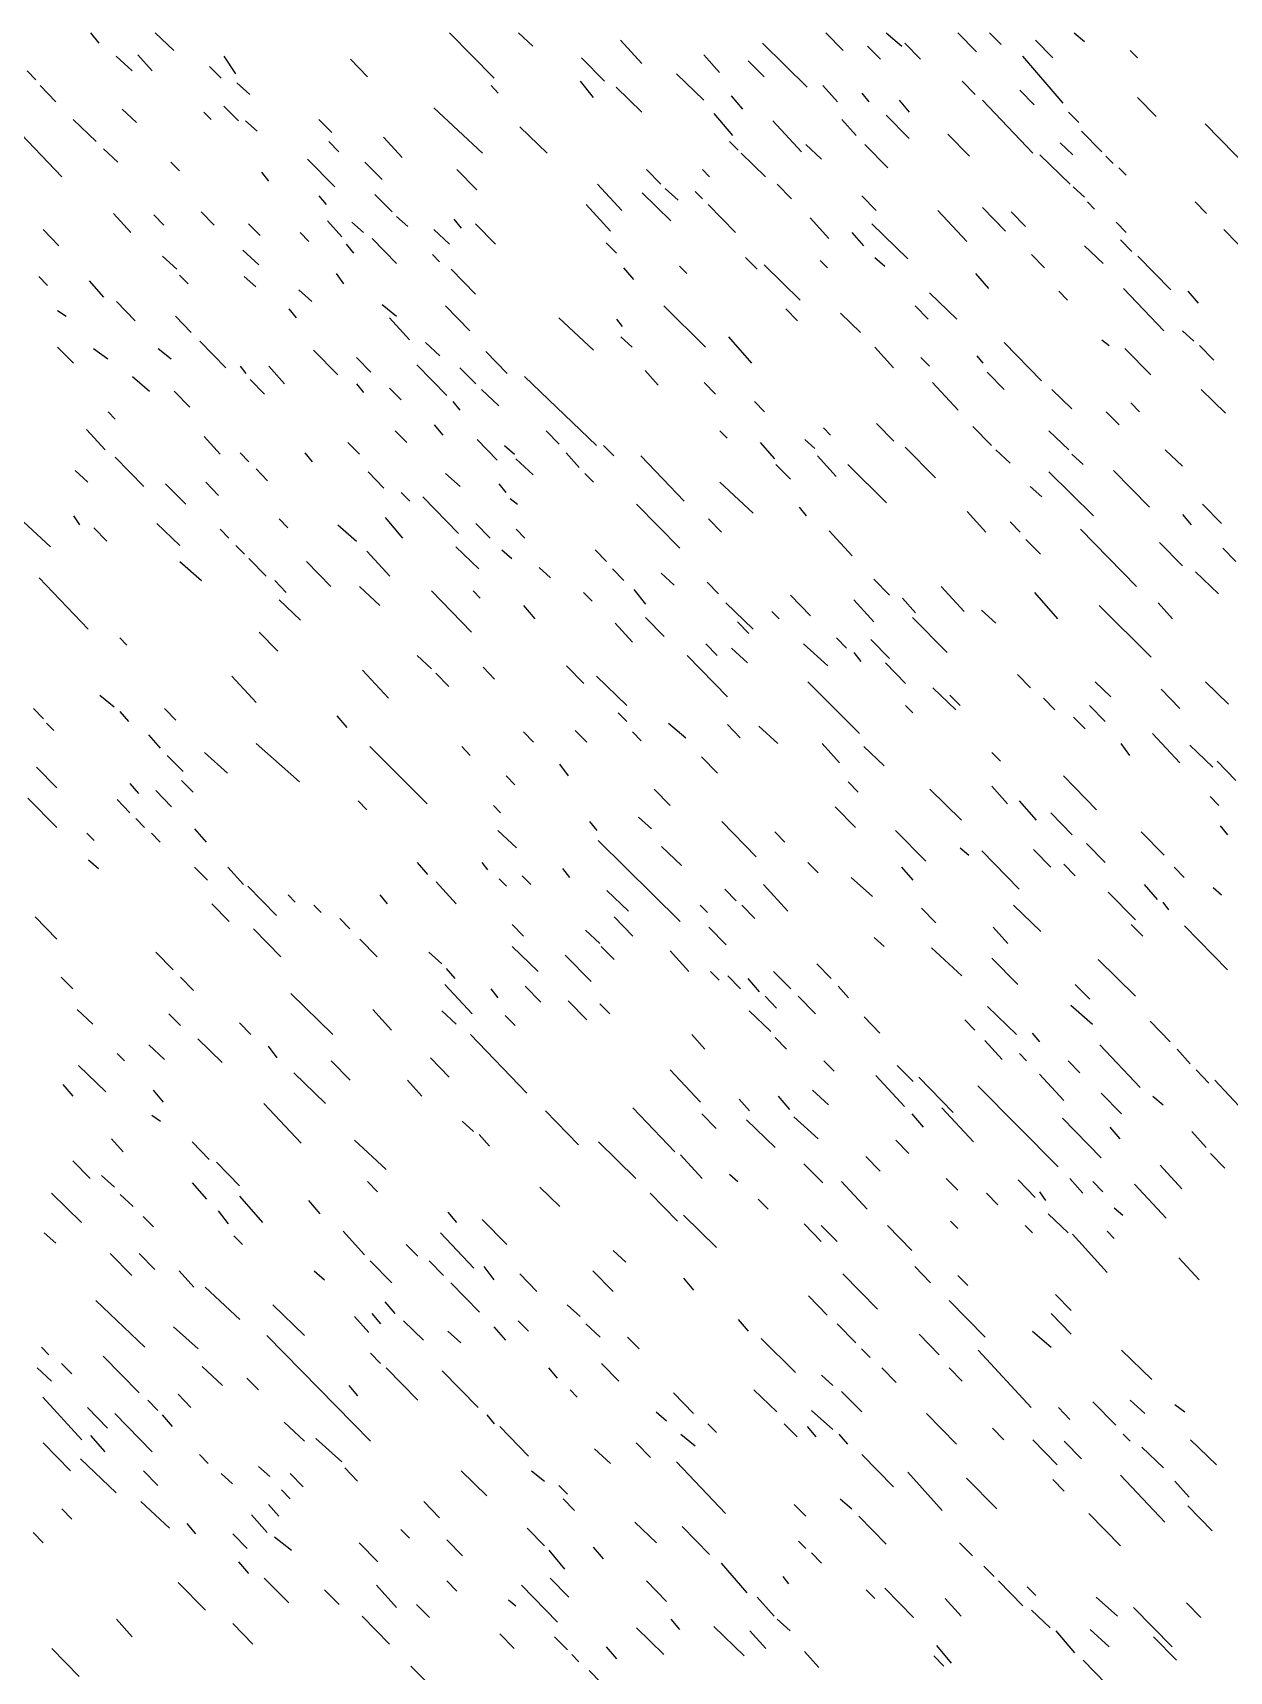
# Model space of a CAD drawing. Extents: x 0 to 599, y 0 to 600.
# Drawn here: x 255.6 to 408, y 391.4 to 600.2 of the extents above; entities that cross this region are included whole.
import ezdxf

# ---------------------------------------------------------------- set-up
doc = ezdxf.new("R2010")
doc.units = 0
doc.header["$MEASUREMENT"] = 0
doc.layers.add('SKARN_FSET2', color=206, linetype='CONTINUOUS')

msp = doc.modelspace()

# ---------------------------------------------------------------- linework, layer by layer
at = {"layer": 'SKARN_FSET2'}
for p, q in [((262.9, 600.19), (264, 598.88)), ((271.14, 600.19), (273.52, 597.94)), ((308.66, 600.19), (314.34, 594.38)), ((317.45, 600.19), (319.28, 598.5)), ((356.62, 600.19), (358.82, 597.94)), ((364.31, 600.19), (366.32, 598.5)), ((373.46, 600.19), (375.84, 597.75)), ((377.49, 600.19), (378.95, 598.69)), ((388.29, 600.19), (389.57, 599.06)), ((268.94, 597.38), (270.78, 595.32)), ((330.45, 599.25), (333.2, 596.26)), ((341.07, 597.38), (343.08, 595.13)), ((348.57, 598.88), (354.25, 593.26)), ((361.93, 598.5), (363.58, 596.82)), ((366.69, 598.88), (368.71, 596.82)), ((383.35, 599.25), (385.55, 597)), ((395.43, 597.94), (396.35, 597)), ((254.85, 595.32), (255.95, 594.2)), ((266.2, 597.19), (268.21, 595.32)), ((278.1, 595.88), (279.56, 594.38)), ((279.93, 597.19), (281.39, 594.95)), ((296.04, 596.82), (298.24, 594.57)), ((325.51, 597), (328.44, 594.01)), ((346.74, 596.63), (348.76, 594.57)), ((381.7, 597.19), (386.83, 591.2)), ((256.5, 593.45), (258.52, 591.39)), ((281.58, 593.82), (283.23, 592.32)), ((313.98, 593.45), (314.89, 592.51)), ((325.33, 594.01), (326.98, 591.95)), ((329.9, 593.26), (333.2, 590.08)), ((337.59, 594.95), (341.07, 591.58)), ((356.26, 593.45), (358.1, 591.39)), ((374.02, 594.01), (375.67, 592.32)), ((344.55, 592.14), (346.02, 590.45)), ((361.21, 592.51), (362.12, 591.39)), ((365.97, 591.58), (367.25, 590.08)), ((376.58, 591.58), (383, 584.84)), ((381.34, 592.89), (383.17, 591.01)), ((396.35, 591.95), (398.73, 589.52)), ((252.3, 589.14), (259.26, 581.84)), ((260.72, 589.14), (263.65, 586.33)), ((266.94, 590.45), (268.77, 588.77)), ((277.37, 590.08), (278.29, 589.14)), ((279.93, 590.83), (281.77, 588.95)), ((282.68, 588.95), (284.15, 587.64)), ((292.02, 589.14), (293.67, 587.46)), ((306.66, 590.64), (312.89, 584.84)), ((342.35, 589.89), (344.74, 587.08)), ((349.86, 588.95), (353.53, 585.02)), ((358.65, 589.14), (360.48, 587.08)), ((364.32, 589.7), (367.25, 586.71)), ((387.57, 590.08), (388.85, 588.77)), ((300.26, 586.9), (302.64, 584.27)), ((317.65, 588.21), (321.13, 584.84)), ((372.19, 587.27), (374.94, 584.46)), ((389.22, 587.64), (391.78, 585.02)), ((404.96, 588.58), (412.84, 580.53)), ((264.56, 585.4), (266.4, 583.71)), ((293.3, 586.33), (294.58, 585.02)), ((344.37, 586.33), (345.47, 585.21)), ((345.84, 584.84), (348.95, 581.84)), ((354.07, 585.96), (356.09, 584.09)), ((361.58, 585.96), (364.51, 582.96)), ((386.47, 586.15), (388.12, 584.65)), ((273.17, 583.71), (274.27, 582.59)), ((290.56, 584.09), (294.04, 580.53)), ((297.88, 583.71), (300.08, 581.47)), ((309.6, 582.78), (312.16, 580.16)), ((333.76, 582.78), (335.59, 580.9)), ((340.9, 582.78), (341.81, 581.84)), ((383.91, 584.65), (387.76, 580.9)), ((392.33, 584.46), (393.25, 583.53)), ((393.98, 582.96), (394.9, 582.03)), ((284.7, 582.4), (285.62, 581.28)), ((327.54, 580.9), (330.65, 577.54)), ((350.42, 580.9), (352.25, 579.03)), ((292.03, 579.41), (292.94, 578.28)), ((299.17, 579.59), (301.37, 577.35)), ((333.21, 579.78), (336.88, 576.22)), ((336.14, 580.34), (337.79, 578.85)), ((339.99, 579.97), (340.9, 579.03)), ((361.22, 579.41), (363.05, 577.54)), ((388.13, 580.53), (389.59, 579.22)), ((389.96, 578.66), (390.87, 577.72)), ((403.69, 578.66), (405.15, 577.16)), ((265.85, 577.16), (268.05, 574.73)), ((270.98, 576.97), (272.26, 575.66)), ((277.02, 577.35), (278.67, 575.66)), ((301.92, 576.79), (303.38, 575.48)), ((309.24, 576.41), (310.15, 575.29)), ((326.08, 578.28), (329.19, 574.91)), ((341.63, 578.28), (345.12, 574.73)), ((354.63, 576.6), (357.02, 573.98)), ((370.92, 577.54), (374.59, 573.6)), ((376.6, 577.91), (379.53, 574.91)), ((380.26, 577.35), (382.09, 575.48)), ((256.89, 575.1), (258.9, 573.04)), ((283.06, 575.85), (284.53, 574.35)), ((289.65, 574.73), (290.75, 573.6)), ((293.13, 576.22), (294.96, 574.17)), ((296.24, 576.04), (297.71, 574.73)), ((306.68, 575.1), (308.69, 573.23)), ((311.98, 575.85), (314.55, 573.23)), ((359.94, 574.73), (361.41, 573.04)), ((362.5, 575.85), (367.09, 571.36)), ((393.62, 576.04), (394.91, 574.73)), ((407.35, 575.1), (409.18, 573.23)), ((282.33, 572.48), (284.35, 570.61)), ((295.51, 573.23), (296.43, 572.11)), ((298.81, 573.98), (301.92, 570.8)), ((328.64, 573.42), (329.93, 572.11)), ((389.6, 573.04), (391.98, 570.8)), ((394.17, 573.79), (395.64, 572.29)), ((272.08, 571.73), (273.92, 570.05)), ((306.5, 571.92), (307.41, 570.98)), ((330.84, 570.23), (332.13, 568.74)), ((337.98, 570.42), (338.9, 569.49)), ((346.4, 571.54), (347.87, 570.05)), ((348.78, 570.61), (353.36, 566.12)), ((355.92, 571.17), (356.84, 570.23)), ((362.88, 571.54), (364.16, 570.42)), ((382.83, 571.92), (384.48, 570.23)), ((396.37, 571.73), (400.59, 567.43)), ((256.34, 569.11), (257.44, 567.99)), ((262.75, 568.55), (264.58, 566.49)), ((274.28, 569.3), (275.38, 568.17)), ((282.52, 569.11), (283.99, 567.8)), ((294.23, 569.49), (295.15, 568.17)), ((308.88, 570.05), (311.99, 566.86)), ((375.69, 569.49), (377.34, 567.61)), ((289.48, 567.43), (291.13, 565.93)), ((369.84, 567.05), (373.32, 563.68)), ((386.31, 567.24), (387.41, 566.12)), ((394.55, 567.61), (399.68, 562.18)), ((402.78, 567.24), (404.07, 565.74)), ((258.73, 564.81), (259.83, 564.06)), ((266.23, 565.93), (268.61, 563.49)), ((273.74, 564.06), (275.75, 562)), ((288.2, 564.99), (289.12, 563.87)), ((300.1, 565.55), (301.93, 564.06)), ((301.01, 563.87), (303.58, 561.06)), ((308.15, 565.37), (311.27, 562.18)), ((322.61, 563.87), (327.01, 559.75)), ((335.97, 565.37), (341.29, 560.12)), ((351.53, 564.99), (353, 563.49)), ((358.49, 564.43), (361.05, 562)), ((368.01, 565.37), (369.66, 563.68)), ((329.93, 563.68), (330.67, 562.75)), ((402.06, 562.18), (403.52, 560.87)), ((258.73, 560.12), (260.75, 558.07)), ((263.31, 559.94), (265.14, 558.63)), ((271.55, 559.94), (273.2, 558.63)), ((276.85, 560.87), (280.15, 557.5)), ((291.32, 559.75), (294.43, 556.57)), ((305.59, 560.69), (307.43, 559)), ((330.49, 561.44), (331.95, 560.12)), ((344.22, 561.44), (347.15, 558.07)), ((362.89, 560.12), (365.27, 557.5)), ((379.36, 560.69), (384.13, 555.82)), ((391.81, 561.06), (392.72, 560.31)), ((394.74, 559.94), (398.04, 556.57)), ((404.26, 560.31), (406.09, 558.44)), ((281.98, 557.69), (282.72, 556.76)), ((285.64, 557.69), (287.66, 555.44)), ((296.81, 558.81), (298.64, 556.94)), ((304.5, 557.88), (308.35, 553.95)), ((313.28, 559.56), (316.03, 556.76)), ((368.75, 558.81), (369.85, 557.69)), ((375.88, 559), (376.62, 558.07)), ((268.26, 556.38), (270.45, 554.51)), ((283.27, 556.01), (285.1, 554.13)), ((309.99, 557.5), (312.01, 555.44)), ((318.23, 556.38), (327.39, 547.58)), ((333.6, 557.13), (335.25, 555.26)), ((341.11, 555.63), (342.58, 554.13)), ((370.21, 555.63), (373.51, 552.07)), ((377.17, 556.94), (379.37, 554.7)), ((273.57, 554.51), (275.58, 552.45)), ((296.81, 555.44), (297.73, 554.32)), ((301.02, 554.88), (302.49, 553.39)), ((312.74, 554.7), (314.94, 552.64)), ((385.41, 554.7), (387.97, 552.26)), ((404.44, 554.7), (407.56, 551.7)), ((265.15, 551.89), (266.06, 550.95)), ((309.08, 553.2), (310, 552.07)), ((347.52, 553.2), (348.8, 551.89)), ((392.37, 551.89), (394.02, 550.2)), ((395.48, 553.01), (396.58, 551.89)), ((262.41, 549.64), (264.79, 547.02)), ((301.76, 549.45), (303.23, 547.96)), ((306.7, 550.2), (307.8, 548.89)), ((320.98, 549.45), (322.63, 547.77)), ((343.13, 549.45), (344.05, 548.52)), ((356.31, 549.83), (357.22, 548.89)), ((363.08, 550.39), (365.28, 548.14)), ((375.35, 550.02), (377.73, 547.58)), ((385.05, 549.45), (387.61, 547.02)), ((277.42, 548.71), (279.43, 546.46)), ((295.72, 547.96), (297.19, 546.46)), ((312.2, 548.33), (314.76, 545.71)), ((315.67, 547.58), (316.96, 546.46)), ((328.3, 547.58), (329.59, 546.27)), ((348.26, 547.96), (350.09, 545.9)), ((353.93, 548.33), (355.21, 547.21)), ((366.74, 547.39), (370.59, 543.46)), ((266.07, 546.08), (269.73, 542.34)), ((281.99, 546.65), (283.09, 545.52)), ((290.23, 546.65), (291.15, 545.52)), ((317.14, 545.9), (319.34, 543.84)), ((323.55, 546.65), (325.2, 544.77)), ((333.07, 546.27), (338.56, 540.47)), ((350.27, 545.15), (352.11, 543.28)), ((355.58, 546.27), (357.96, 543.65)), ((359.43, 545.15), (364.37, 540.28)), ((378.28, 547.02), (380.11, 545.34)), ((387.98, 546.46), (389.44, 545.15)), ((399.88, 547.02), (402.08, 544.96)), ((260.95, 544.4), (262.6, 542.9)), ((284.01, 544.59), (285.48, 543.09)), ((298.29, 544.21), (300.3, 542.15)), ((308.17, 544.03), (310.01, 542.34)), ((325.93, 544.03), (327.03, 542.9)), ((385.05, 544.21), (390.73, 538.6)), ((393.29, 544.4), (397.87, 539.72)), ((272.48, 542.71), (275.05, 540.09)), ((277.61, 542.9), (279.25, 541.22)), ((302.5, 541.59), (303.6, 540.47)), ((305.25, 541.03), (309.83, 536.35)), ((314.95, 542.71), (315.86, 541.59)), ((343.14, 542.9), (347.35, 538.97)), ((382.68, 542.34), (384.14, 541.03)), ((316.41, 540.84), (317.33, 540.09)), ((332.52, 540.09), (338.02, 534.48)), ((353.21, 539.72), (354.12, 538.6)), ((374.62, 539.16), (377.01, 536.54)), ((402.08, 538.78), (403.18, 537.47)), ((404.64, 540.09), (407.03, 537.66)), ((254.36, 537.85), (257.84, 534.66)), ((260.77, 538.6), (261.5, 537.47)), ((263.33, 537.1), (264.98, 535.41)), ((271.39, 537.66), (274.32, 534.85)), ((279.44, 536.91), (280.54, 535.79)), ((286.95, 538.22), (288.05, 537.1)), ((294.45, 537.47), (296.83, 535.41)), ((300.49, 538.41), (302.69, 535.79)), ((312.02, 537.66), (313.86, 535.79)), ((317.15, 536.91), (318.25, 535.79)), ((341.68, 538.22), (343.33, 536.54)), ((357.05, 536.72), (359.99, 533.54)), ((380.12, 537.85), (381.4, 536.54)), ((389.09, 536.91), (396.23, 529.61)), ((281.46, 534.85), (282.56, 533.73)), ((309.46, 534.66), (312.4, 531.86)), ((382.13, 535.6), (383.97, 533.73)), ((399.16, 535.23), (402.09, 532.23)), ((274.32, 532.79), (277.07, 530.36)), ((283.11, 533.17), (285.31, 530.92)), ((290.43, 532.79), (293.54, 529.61)), ((298.12, 534.1), (301.05, 530.92)), ((315.32, 534.29), (316.6, 533.17)), ((327.22, 534.29), (328.69, 532.79)), ((407.21, 534.48), (408.86, 532.79)), ((256.38, 530.73), (262.62, 524.18)), ((320.08, 532.04), (321.55, 530.73)), ((329.42, 531.86), (330.89, 530.36)), ((335.64, 531.29), (337.29, 529.8)), ((362.74, 530.55), (364.75, 528.49)), ((403.74, 531.48), (406.67, 528.67)), ((286.4, 530.36), (287.87, 528.86)), ((297.21, 529.61), (299.77, 527.18)), ((306.36, 529.05), (311.49, 523.81)), ((311.67, 529.05), (312.58, 528.11)), ((325.76, 528.86), (326.86, 527.74)), ((332.17, 529.24), (333.63, 527.36)), ((341.5, 530.17), (342.97, 528.67)), ((352.12, 528.49), (354.69, 525.87)), ((371.34, 529.61), (374.27, 526.43)), ((383.24, 528.86), (386.17, 525.49)), ((286.96, 527.93), (289.7, 525.3)), ((318.08, 527.18), (319.54, 525.49)), ((343.88, 527.55), (347.37, 524.18)), ((349.74, 526.43), (350.66, 525.49)), ((360.18, 527.93), (362.74, 525.12)), ((366.4, 528.11), (368.05, 526.24)), ((376.47, 526.61), (378.3, 524.93)), ((391.48, 527.18), (398.07, 520.62)), ((398.98, 527.55), (400.81, 525.49)), ((329.79, 524.93), (331.99, 522.5)), ((333.64, 525.68), (336.02, 523.25)), ((345.35, 525.12), (346.82, 523.62)), ((367.68, 525.68), (372.08, 521.19)), ((266.64, 523.06), (267.56, 522.12)), ((284.4, 523.81), (286.78, 521.37)), ((341.33, 522.31), (342.79, 520.81)), ((353.77, 522.31), (356.89, 519.5)), ((357.98, 523.06), (359.27, 521.75)), ((362.38, 522.87), (364.76, 520.44)), ((304.54, 520.81), (306.37, 519.13)), ((338.95, 520.81), (344.08, 515.57)), ((344.62, 521.75), (346.64, 519.88)), ((360.18, 521.19), (361.1, 520.06)), ((280.93, 518.19), (284.04, 514.82)), ((297.58, 518.94), (300.88, 515.38)), ((306.92, 518.56), (308.57, 516.88)), ((312.96, 519.31), (314.42, 517.82)), ((323.57, 519.5), (325.77, 517.25)), ((327.42, 518.19), (331.27, 514.45)), ((364.21, 519.88), (366.78, 517.25)), ((381.05, 518.38), (382.7, 516.69)), ((354.33, 517.44), (360.93, 510.89)), ((370.25, 516.69), (373.19, 513.88)), ((390.94, 517.44), (392.95, 515.57)), ((399.36, 516.51), (401.74, 514.07)), ((405.03, 517.44), (407.96, 514.63)), ((255.67, 514.07), (256.95, 512.76)), ((264.09, 515.76), (265.92, 514.26)), ((272.33, 514.07), (273.79, 512.57)), ((366.78, 514.45), (367.7, 513.51)), ((372.45, 515.76), (373.74, 514.45)), ((384.35, 515.38), (385.82, 513.88)), ((390.21, 514.45), (392.22, 512.39)), ((257.32, 512.2), (258.24, 511.26)), ((266.65, 513.7), (267.75, 512.39)), ((294.29, 513.14), (295.58, 511.64)), ((330.17, 513.51), (331.27, 512.39)), ((336.58, 512.2), (338.78, 510.33)), ((344.08, 512.01), (345.73, 510.33)), ((348.11, 511.83), (350.49, 509.58)), ((388.2, 512.95), (389.66, 511.45)), ((270.32, 510.7), (271.78, 509.02)), ((284.05, 509.58), (289.54, 504.71)), ((318.09, 511.08), (319.37, 509.77)), ((324.68, 511.26), (326.15, 509.77)), ((332, 511.08), (333.1, 509.95)), ((356.17, 509.58), (358.37, 507.15)), ((394.24, 509.58), (395.34, 508.08)), ((398.27, 510.89), (401.75, 507.15)), ((272.7, 508.08), (274.72, 506.02)), ((277.46, 508.46), (280.39, 505.83)), ((298.51, 509.2), (305.84, 501.9)), ((310.22, 509.2), (311.32, 508.08)), ((340.79, 507.89), (342.81, 505.83)), ((361.48, 509.2), (364.04, 506.77)), ((377.77, 508.46), (378.87, 507.33)), ((403.03, 509.39), (405.96, 506.58)), ((256.04, 506.58), (258.61, 503.96)), ((315.9, 505.46), (317, 504.34)), ((322.67, 506.96), (323.77, 505.46)), ((386.92, 505.46), (391.14, 501.15)), ((406.51, 507.33), (408.89, 504.9)), ((267.94, 504.52), (269.04, 503.21)), ((271.24, 503.59), (273.26, 501.53)), ((274.53, 504.9), (276, 503.4)), ((334.76, 503.78), (336.77, 501.72)), ((359.47, 504.71), (360.75, 503.4)), ((369.9, 503.78), (373.93, 499.84)), ((377.77, 504.15), (379.79, 501.9)), ((254.95, 502.65), (258.61, 498.91)), ((266.3, 502.46), (267.95, 500.78)), ((297.05, 502.28), (298.15, 501.15)), ((314.26, 501.72), (315.17, 500.78)), ((357.82, 501.53), (360.39, 498.91)), ((381.25, 502.28), (383.45, 499.84)), ((405.6, 502.84), (406.7, 501.72)), ((268.68, 500.03), (269.78, 498.91)), ((326.52, 499.66), (327.44, 498.53)), ((332.75, 500.22), (334.4, 498.72)), ((343.36, 499.66), (347.76, 495.16)), ((385.28, 500.78), (388.03, 497.97)), ((262.46, 498.16), (263.38, 497.22)), ((270.7, 498.16), (271.8, 497.04)), ((276.19, 498.72), (277.65, 497.04)), ((314.81, 498.53), (317.19, 496.29)), ((327.63, 497.22), (338.07, 486.93)), ((350.14, 498.35), (351.42, 497.04)), ((365.51, 498.53), (369.36, 494.6)), ((396.82, 498.35), (399.75, 495.35)), ((406.88, 499.1), (407.8, 497.97)), ((335.68, 496.47), (338.25, 494.04)), ((373.75, 496.29), (374.85, 495.35)), ((376.5, 495.91), (381.26, 491.05)), ((383.09, 496.1), (385.29, 493.85)), ((389.86, 496.85), (392.24, 494.42)), ((262.65, 494.79), (263.93, 493.67)), ((276.19, 493.85), (277.84, 492.17)), ((280.4, 493.85), (282.42, 491.61)), ((304.56, 494.42), (305.85, 492.92)), ((312.8, 494.42), (313.53, 493.48)), ((323.05, 493.67), (323.97, 492.54)), ((354.35, 494.42), (355.64, 493.1)), ((366.25, 493.85), (367.72, 492.17)), ((386.94, 494.23), (388.4, 492.73)), ((401.03, 493.85), (402.31, 492.54)), ((282.97, 491.42), (286.63, 487.68)), ((306.95, 491.98), (309.51, 489.17)), ((315, 492.36), (315.92, 491.42)), ((317.93, 492.73), (319.03, 491.61)), ((328.73, 490.86), (331.48, 488.24)), ((343.74, 491.05), (345.21, 489.55)), ((348.68, 491.61), (351.8, 488.24)), ((359.85, 492.54), (362.59, 490.11)), ((397.19, 491.61), (398.84, 489.73)), ((405.98, 491.23), (407.07, 490.3)), ((278.39, 489.17), (280.59, 486.93)), ((288.09, 490.3), (289.01, 489.36)), ((291.39, 488.99), (292.31, 488.05)), ((299.81, 490.3), (300.73, 489.17)), ((340.63, 488.99), (341.55, 488.05)), ((345.94, 488.99), (347.59, 487.3)), ((380.53, 488.99), (384.02, 485.62)), ((392.61, 490.67), (396.1, 487.11)), ((399.57, 489.36), (400.3, 488.42)), ((255.88, 487.49), (258.63, 484.68)), ((294.69, 487.3), (295.97, 485.99)), ((329.65, 487.49), (332.03, 485.05)), ((368.82, 488.61), (370.65, 486.74)), ((283.71, 485.99), (287.19, 482.43)), ((297.25, 484.68), (299.45, 482.43)), ((316.65, 486.55), (318.12, 485.05)), ((325.99, 485.8), (327.82, 484.12)), ((341.73, 486.18), (343.93, 483.93)), ((362.78, 484.87), (364.07, 483.74)), ((377.97, 486.18), (379.81, 484.12)), ((395.55, 486.55), (397.01, 485.05)), ((402.32, 486.37), (407.82, 480.75)), ((271.26, 483), (273.46, 480.75)), ((306.04, 483), (307.69, 481.5)), ((316.66, 483.74), (319.95, 480.56)), ((326.73, 479.25), (323.43, 482.62)), ((328.01, 483.74), (329.65, 482.06)), ((336.79, 483.18), (339.17, 480.56)), ((370.11, 483.56), (373.95, 480)), ((308.24, 480.94), (309.34, 479.63)), ((341.92, 480.56), (343.02, 479.44)), ((349.97, 480.56), (352.17, 478.32)), ((355.46, 481.5), (357.3, 479.63)), ((377.8, 482.25), (381.09, 478.88)), ((391.34, 482.06), (396.11, 477.38)), ((259.18, 479.81), (260.65, 478.32)), ((274.38, 479.81), (276.03, 478.13)), ((308.06, 478.88), (311.54, 475.13)), ((313.92, 478.32), (314.83, 477.19)), ((318.31, 478.69), (320.32, 476.63)), ((344.12, 480), (345.77, 478.32)), ((346.68, 479.63), (348.15, 477.94)), ((358.21, 478.69), (359.5, 477.19)), ((388.42, 478.88), (390.25, 477)), ((288.47, 477.75), (293.79, 472.51)), ((323.8, 476.82), (326.18, 474.38)), ((327.83, 476.44), (329.11, 475.13)), ((348.88, 477.38), (350.35, 475.88)), ((353.09, 477.38), (355.29, 475.13)), ((387.87, 476.26), (390.62, 473.82)), ((261.2, 475.69), (263.22, 473.82)), ((272.92, 475.13), (274.38, 473.64)), ((298.91, 475.69), (301.29, 473.07)), ((307.7, 475.51), (309.53, 473.82)), ((315.75, 474.95), (317.03, 473.64)), ((346.87, 475.51), (349.62, 472.89)), ((361.51, 474.76), (363.53, 472.7)), ((374.33, 474.38), (375.61, 473.07)), ((377.25, 476.07), (380.92, 472.51)), ((397.94, 474.2), (400.5, 471.58)), ((281.89, 474.01), (283.35, 472.51)), ((311.36, 472.51), (318.51, 465.02)), ((339.55, 472.51), (341.2, 470.64)), ((350.17, 472.14), (351.63, 470.64)), ((382.93, 472.7), (383.85, 471.58)), ((266.33, 470.08), (267.25, 469.14)), ((270.36, 471.2), (272.37, 469.33)), ((276.58, 471.95), (279.7, 468.95)), ((285.55, 471.01), (286.65, 469.52)), ((376.89, 471.76), (379.09, 469.33)), ((381.29, 470.08), (382.2, 469.14)), ((391.54, 471.2), (396.67, 465.77)), ((401.42, 470.64), (403.07, 468.77)), ((261.39, 468.58), (264.87, 465.21)), ((293.61, 469.14), (295.99, 466.71)), ((306.24, 469.52), (308.62, 467.08)), ((336.81, 468.02), (340.66, 463.9)), ((356.39, 469.14), (357.68, 467.83)), ((365.73, 468.58), (367.74, 466.52)), ((387.51, 469.14), (388.98, 467.64)), ((403.8, 468.02), (405.45, 466.33)), ((259.38, 466.15), (260.66, 464.65)), ((288.85, 467.64), (292.88, 463.71)), ((303.31, 466.71), (305.14, 464.65)), ((362.98, 467.27), (366.65, 463.34)), ((368.48, 467.08), (372.87, 462.59)), ((375.98, 465.96), (386.24, 455.66)), ((383.85, 467.46), (386.97, 464.09)), ((406.18, 466.71), (409.85, 462.78)), ((270.91, 465.4), (272.2, 463.9)), ((285.01, 463.71), (289.77, 458.66)), ((345.6, 464.27), (346.88, 462.78)), ((350.54, 464.65), (352.01, 462.96)), ((354.93, 465.4), (356.95, 463.53)), ((391.73, 465.02), (394.29, 462.4)), ((398.32, 464.65), (399.6, 463.53)), ((270.73, 462.22), (271.83, 461.47)), ((320.89, 462.78), (325.1, 458.47)), ((332.05, 463.15), (337.37, 457.54)), ((340.84, 462.4), (342.67, 460.53)), ((346.52, 461.65), (350.18, 458.1)), ((352.56, 462.03), (355.67, 459.22)), ((367.57, 462.4), (369.03, 460.72)), ((371.41, 463.15), (375.44, 458.85)), ((386.79, 461.84), (391.73, 456.79)), ((310.27, 461.47), (311.74, 460.16)), ((312.47, 459.78), (313.75, 458.28)), ((392.83, 460.72), (394.11, 459.22)), ((403.26, 460.16), (405.1, 458.1)), ((265.61, 459.22), (267.08, 457.54)), ((275.86, 458.85), (278.06, 456.6)), ((296.55, 459.03), (300.58, 455.29)), ((327.67, 458.85), (332.43, 454.17)), ((365.56, 459.03), (367.21, 457.35)), ((405.65, 457.35), (407.48, 455.48)), ((260.67, 456.41), (262.87, 454.17)), ((278.98, 456.22), (281.91, 453.23)), ((338.1, 457.16), (340.85, 454.17)), ((353.84, 456.04), (356.23, 453.6)), ((361.71, 456.97), (363.55, 455.1)), ((399.24, 455.85), (401.99, 452.85)), ((264.34, 454.54), (265.98, 453.04)), ((275.87, 453.6), (277.7, 451.54)), ((298.2, 453.79), (299.48, 452.48)), ((344.33, 454.73), (345.43, 453.79)), ((358.61, 453.79), (361.9, 450.23)), ((371.97, 454.17), (373.43, 452.67)), ((381.12, 453.98), (383.32, 451.73)), ((387.71, 454.17), (389.36, 452.29)), ((390.64, 453.79), (391.92, 452.48)), ((395.95, 453.42), (399.98, 449.11)), ((257.93, 452.29), (261.78, 448.55)), ((266.72, 452.11), (268.37, 450.61)), ((281.91, 451.92), (284.84, 448.55)), ((290.7, 451.36), (292.16, 449.67)), ((320.17, 453.04), (322.73, 450.61)), ((334.26, 452.29), (337.74, 448.74)), ((347.99, 451.54), (349.27, 450.23)), ((377.1, 452.29), (378.56, 450.8)), ((383.87, 452.48), (384.6, 451.36)), ((269.65, 449.3), (270.93, 447.99)), ((279.17, 450.05), (280.45, 448.36)), ((308.46, 449.86), (309.55, 448.55)), ((338.48, 449.49), (342.69, 445.37)), ((384.97, 449.67), (387.53, 447.24)), ((393.39, 450.42), (394.49, 449.49)), ((257.02, 447.24), (258.49, 445.93)), ((295.1, 447.43), (297.84, 444.43)), ((307.54, 447.24), (311.76, 442.75)), ((312.85, 448.92), (315.96, 445.74)), ((353.85, 448.36), (356.05, 446.12)), ((356.05, 448.17), (358.06, 446.12)), ((364.47, 448.17), (367.58, 444.99)), ((372.52, 448.74), (373.44, 447.8)), ((382.04, 448.17), (382.96, 447.24)), ((388.08, 447.05), (392.48, 442.18)), ((392.48, 447.43), (393.39, 446.49)), ((281.18, 446.86), (282.28, 445.74)), ((303.15, 445.74), (304.62, 444.24)), ((329.51, 444.99), (331.16, 443.49)), ((265.44, 444.62), (268.19, 441.81)), ((269.11, 444.62), (271.12, 442.56)), ((298.58, 443.68), (301.33, 440.87)), ((306.08, 443.68), (307.91, 441.81)), ((313.04, 442.93), (314.32, 441.25)), ((367.95, 442.93), (369.97, 440.87)), ((401.63, 444.06), (404.2, 441.25)), ((274.23, 442.37), (276.07, 440.31)), ((291.44, 442.37), (292.72, 441.25)), ((308.83, 440.87), (312.5, 437.13)), ((317.62, 442), (319.81, 439.75)), ((326.95, 442.37), (329.52, 439.75)), ((338.48, 441.44), (339.77, 439.94)), ((358.8, 442), (363.2, 437.5)), ((373.45, 441.81), (374.73, 440.5)), ((263.62, 438.63), (269.85, 432.64)), ((277.53, 440.31), (281.93, 436.19)), ((354.41, 439.19), (356.79, 436.76)), ((372.35, 438.63), (376.93, 433.95)), ((385.9, 439.38), (387.91, 437.32)), ((286.14, 438.07), (290.17, 434.13)), ((296.57, 436.57), (298.4, 434.51)), ((298.77, 436.94), (299.87, 435.63)), ((300.41, 438.44), (301.7, 436.94)), ((323.66, 438.07), (325.31, 436.57)), ((385.35, 436.94), (387.91, 434.32)), ((273.51, 435.26), (276.62, 432.45)), ((302.8, 436.01), (305.36, 433.57)), ((308.47, 434.7), (310.12, 433.2)), ((314.33, 435.26), (315.79, 433.57)), ((317.44, 436.01), (318.72, 434.7)), ((326.04, 435.63), (327.87, 433.95)), ((345.44, 436.19), (346.73, 434.7)), ((358.08, 435.63), (360.46, 433.2)), ((382.97, 434.7), (385.35, 432.64)), ((256.67, 432.64), (257.59, 431.7)), ((285.41, 434.13), (298.6, 420.66)), ((331.35, 433.95), (332.82, 432.45)), ((348.38, 433.76), (352.77, 429.45)), ((361.19, 432.45), (362.29, 431.33)), ((368.51, 434.32), (371.08, 431.7)), ((259.24, 430.58), (260.52, 429.27)), ((264.54, 431.51), (269.12, 426.83)), ((277.17, 430.2), (279.74, 427.77)), ((298.59, 431.89), (299.87, 430.58)), ((328.06, 430.58), (330.26, 428.33)), ((376.02, 432.26), (382.8, 424.96)), ((394.32, 432.26), (398.17, 428.52)), ((256.12, 430.02), (257.96, 428.33)), ((282.85, 428.71), (284.32, 427.21)), ((300.6, 430.02), (304.64, 425.9)), ((307.74, 429.64), (312.33, 424.96)), ((321.29, 430.02), (322.39, 428.71)), ((356.07, 429.08), (357.53, 427.77)), ((363.76, 430.02), (365.59, 428.14)), ((372.36, 430.02), (374.01, 428.33)), ((256.86, 426.27), (261.81, 420.84)), ((274.07, 426.65), (275.72, 424.96)), ((295.85, 427.77), (296.95, 426.46)), ((324.04, 427.21), (324.95, 426.27)), ((337.22, 426.83), (339.78, 424.21)), ((347.47, 427.21), (350.4, 424.4)), ((358.63, 427.02), (361.2, 424.4)), ((262.54, 424.96), (265.1, 422.34)), ((266.02, 424.21), (270.78, 419.34)), ((270.22, 425.9), (271.51, 424.59)), ((272.06, 424.03), (273.34, 422.53)), ((313.42, 424.03), (314.34, 422.9)), ((335.02, 424.4), (336.31, 423.28)), ((354.79, 424.59), (357.54, 422.15)), ((369.44, 424.21), (373.28, 420.28)), ((386.28, 424.96), (387.74, 423.46)), ((390.67, 425.71), (393.6, 422.71)), ((395.43, 425.9), (397.26, 424.21)), ((401.1, 425.34), (402.39, 424.4)), ((287.62, 423.09), (290.18, 420.66)), ((315.07, 422.53), (318.74, 418.78)), ((341.61, 422.9), (342.71, 421.78)), ((351.32, 422.9), (352.97, 421.22)), ((354.25, 422.53), (355.35, 421.22)), ((377.86, 422.34), (379.32, 420.84)), ((256.87, 420.47), (260.35, 416.91)), ((262.91, 421.4), (264.74, 419.34)), ((291.65, 421.03), (294.94, 418.03)), ((332.47, 420.47), (334.3, 418.6)), ((338.14, 421.59), (339.97, 420.09)), ((358.27, 421.59), (359.37, 420.28)), ((382.99, 420.84), (386.1, 417.66)), ((387.01, 420.66), (389.21, 418.41)), ((394.52, 421.59), (395.43, 420.66)), ((396.9, 419.91), (399.65, 417.29)), ((403.12, 420.84), (406.42, 417.66)), ((261.63, 418.41), (266.21, 414.1)), ((276.82, 418.97), (277.92, 417.85)), ((327.16, 419.72), (329.17, 417.85)), ((337.59, 418.03), (343.82, 411.48)), ((361.21, 418.97), (365.24, 414.85)), ((269.68, 416.91), (271.52, 415.04)), ((279.57, 416.54), (281.03, 415.23)), ((284.33, 417.47), (285.79, 416.16)), ((288.35, 416.54), (290, 414.85)), ((295.31, 417.29), (296.96, 415.6)), ((310.14, 416.91), (313.44, 413.73)), ((319.11, 416.91), (320.76, 415.6)), ((367.06, 416.72), (371.46, 411.86)), ((374.57, 415.98), (378.42, 412.04)), ((385.55, 415.79), (387.02, 414.29)), ((394.16, 416.35), (399.84, 410.36)), ((401.11, 415.6), (402.95, 413.54)), ((287.26, 414.48), (288.36, 413.35)), ((322.59, 415.04), (323.69, 413.92)), ((259.26, 412.04), (260.54, 410.73)), ((269.32, 412.98), (272.99, 409.61)), ((285.61, 412.61), (286.9, 411.11)), ((305.38, 412.98), (307.4, 410.92)), ((323.14, 413.35), (324.6, 411.86)), ((352.61, 412.61), (354.07, 411.11)), ((358.47, 413.35), (359.93, 412.04)), ((390.13, 411.48), (394.17, 407.36)), ((402.76, 412.42), (405.88, 409.24)), ((275.18, 410.17), (276.28, 408.86)), ((283.42, 411.29), (285.43, 409.05)), ((302.46, 409.42), (303.56, 408.3)), ((318.56, 409.61), (320.76, 407.36)), ((332.29, 410.36), (335.04, 407.74)), ((338.33, 409.8), (341.82, 406.24)), ((360.85, 411.11), (364.33, 407.55)), ((255.6, 409.05), (256.88, 407.74)), ((281.04, 408.86), (282.87, 406.99)), ((286.35, 408.49), (288.55, 406.8)), ((297.15, 407.74), (299.53, 405.3)), ((308.32, 408.11), (310.33, 406.05)), ((353.16, 407.93), (354.08, 406.99)), ((373.66, 407.74), (375.31, 406.05)), ((281.78, 405.3), (283.06, 403.81)), ((321.31, 406.8), (323.33, 404.37)), ((326.99, 407.18), (328.27, 405.68)), ((354.81, 406.43), (356.09, 405.12)), ((285.07, 403.24), (288.19, 400.06)), ((321.5, 403.24), (323.88, 400.81)), ((343.28, 405.12), (346.58, 401.37)), ((351.15, 403.43), (351.89, 402.5)), ((376.78, 404.74), (378.06, 403.43)), ((274.09, 402.68), (277.57, 399.13)), ((292.76, 401.75), (294.6, 399.88)), ((299.35, 402.31), (301.92, 399.5)), ((308.32, 402.87), (309.6, 401.56)), ((317.84, 402.31), (322.42, 397.63)), ((333.76, 402.87), (336.33, 400.25)), ((361.77, 401.75), (362.87, 400.62)), ((364.15, 401.93), (367.82, 398.19)), ((378.61, 402.87), (381.73, 399.69)), ((382.27, 402.12), (383.37, 401)), ((304.48, 399.88), (306.13, 398.19)), ((316.19, 400.44), (317.11, 399.69)), ((347.86, 400.81), (350.06, 398.38)), ((371.84, 400.62), (373.86, 398.38)), ((382.83, 399.13), (385.21, 396.88)), ((391.06, 400.81), (393.81, 398.38)), ((395.82, 399.5), (400.77, 394.45)), ((402.59, 400.06), (404.43, 398.19)), ((266.23, 398), (268.24, 395.76)), ((281.05, 397.44), (283.62, 394.82)), ((297.53, 398.38), (301.01, 394.82)), ((332.49, 396.88), (335.97, 393.51)), ((336.88, 398), (337.98, 396.69)), ((342.37, 397.07), (346.22, 393.32)), ((350.43, 398), (352.08, 396.51)), ((315.1, 396.13), (316.93, 394.26)), ((322.06, 395.76), (323.71, 394.07)), ((346.95, 396.51), (348.97, 394.26)), ((385.94, 396.51), (388.32, 393.7)), ((390.33, 396.69), (392.72, 394.45)), ((398.39, 395.76), (401.32, 392.76)), ((257.99, 394.26), (261.47, 390.7)), ((324.26, 393.51), (325.17, 392.57)), ((328.65, 394.45), (329.93, 392.95)), ((353.91, 393.88), (355.74, 391.83)), ((370.38, 393.32), (371.67, 392.01)), ((370.75, 394.63), (372.58, 392.39)), ((389.42, 392.76), (392.35, 389.77)), ((303.76, 392.01), (306.32, 389.39)), ((326.46, 391.45), (329.57, 388.27))]:
    msp.add_line(p, q, dxfattribs=at)

doc.saveas('drawing.dxf')
